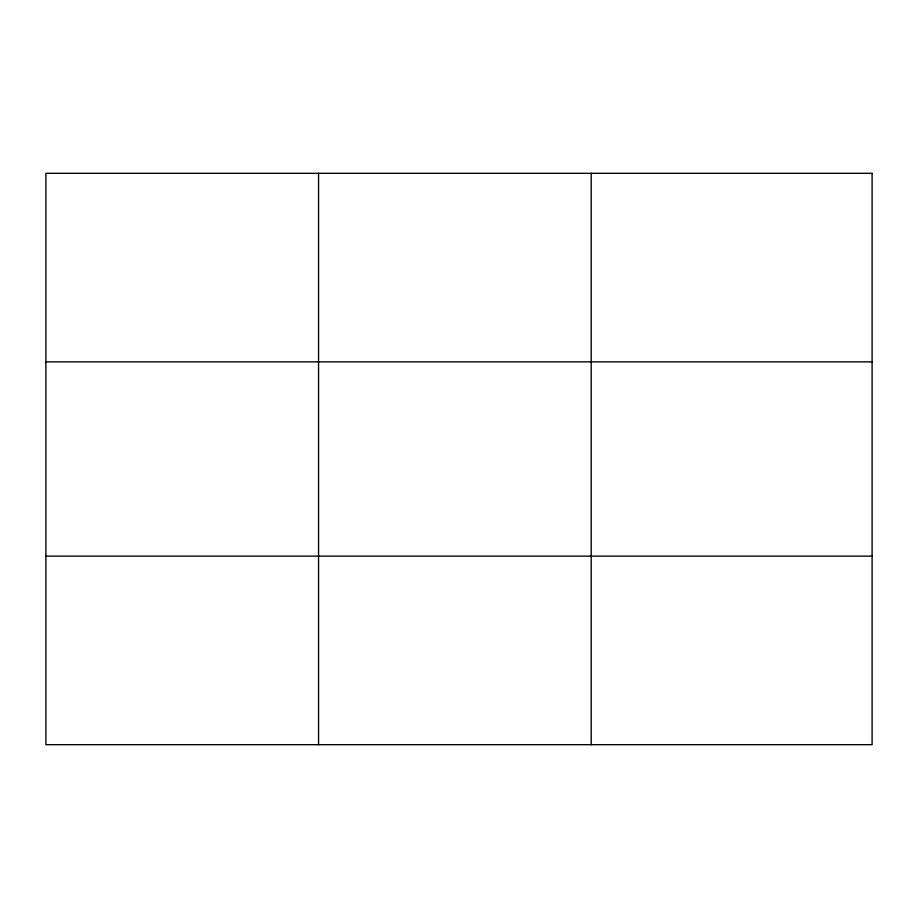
<?xml version="1.0" encoding="UTF-8"?>
<svg xmlns="http://www.w3.org/2000/svg" width="918" height="918" viewBox="0 0 918 918"><rect width="100%" height="100%" fill="white"/><g stroke="black" fill="none" stroke-linecap="round" stroke-linejoin="round"><path stroke-width="1.38" d="M318.546 173.318L318.546 744.682M591.192 173.318L591.192 744.682M45.9 361.864L872.1 361.864M45.9 556.136L872.1 556.136M872.1 173.318L872.1 744.682L45.9 744.682L45.9 173.318L872.1 173.318"/></g></svg>
